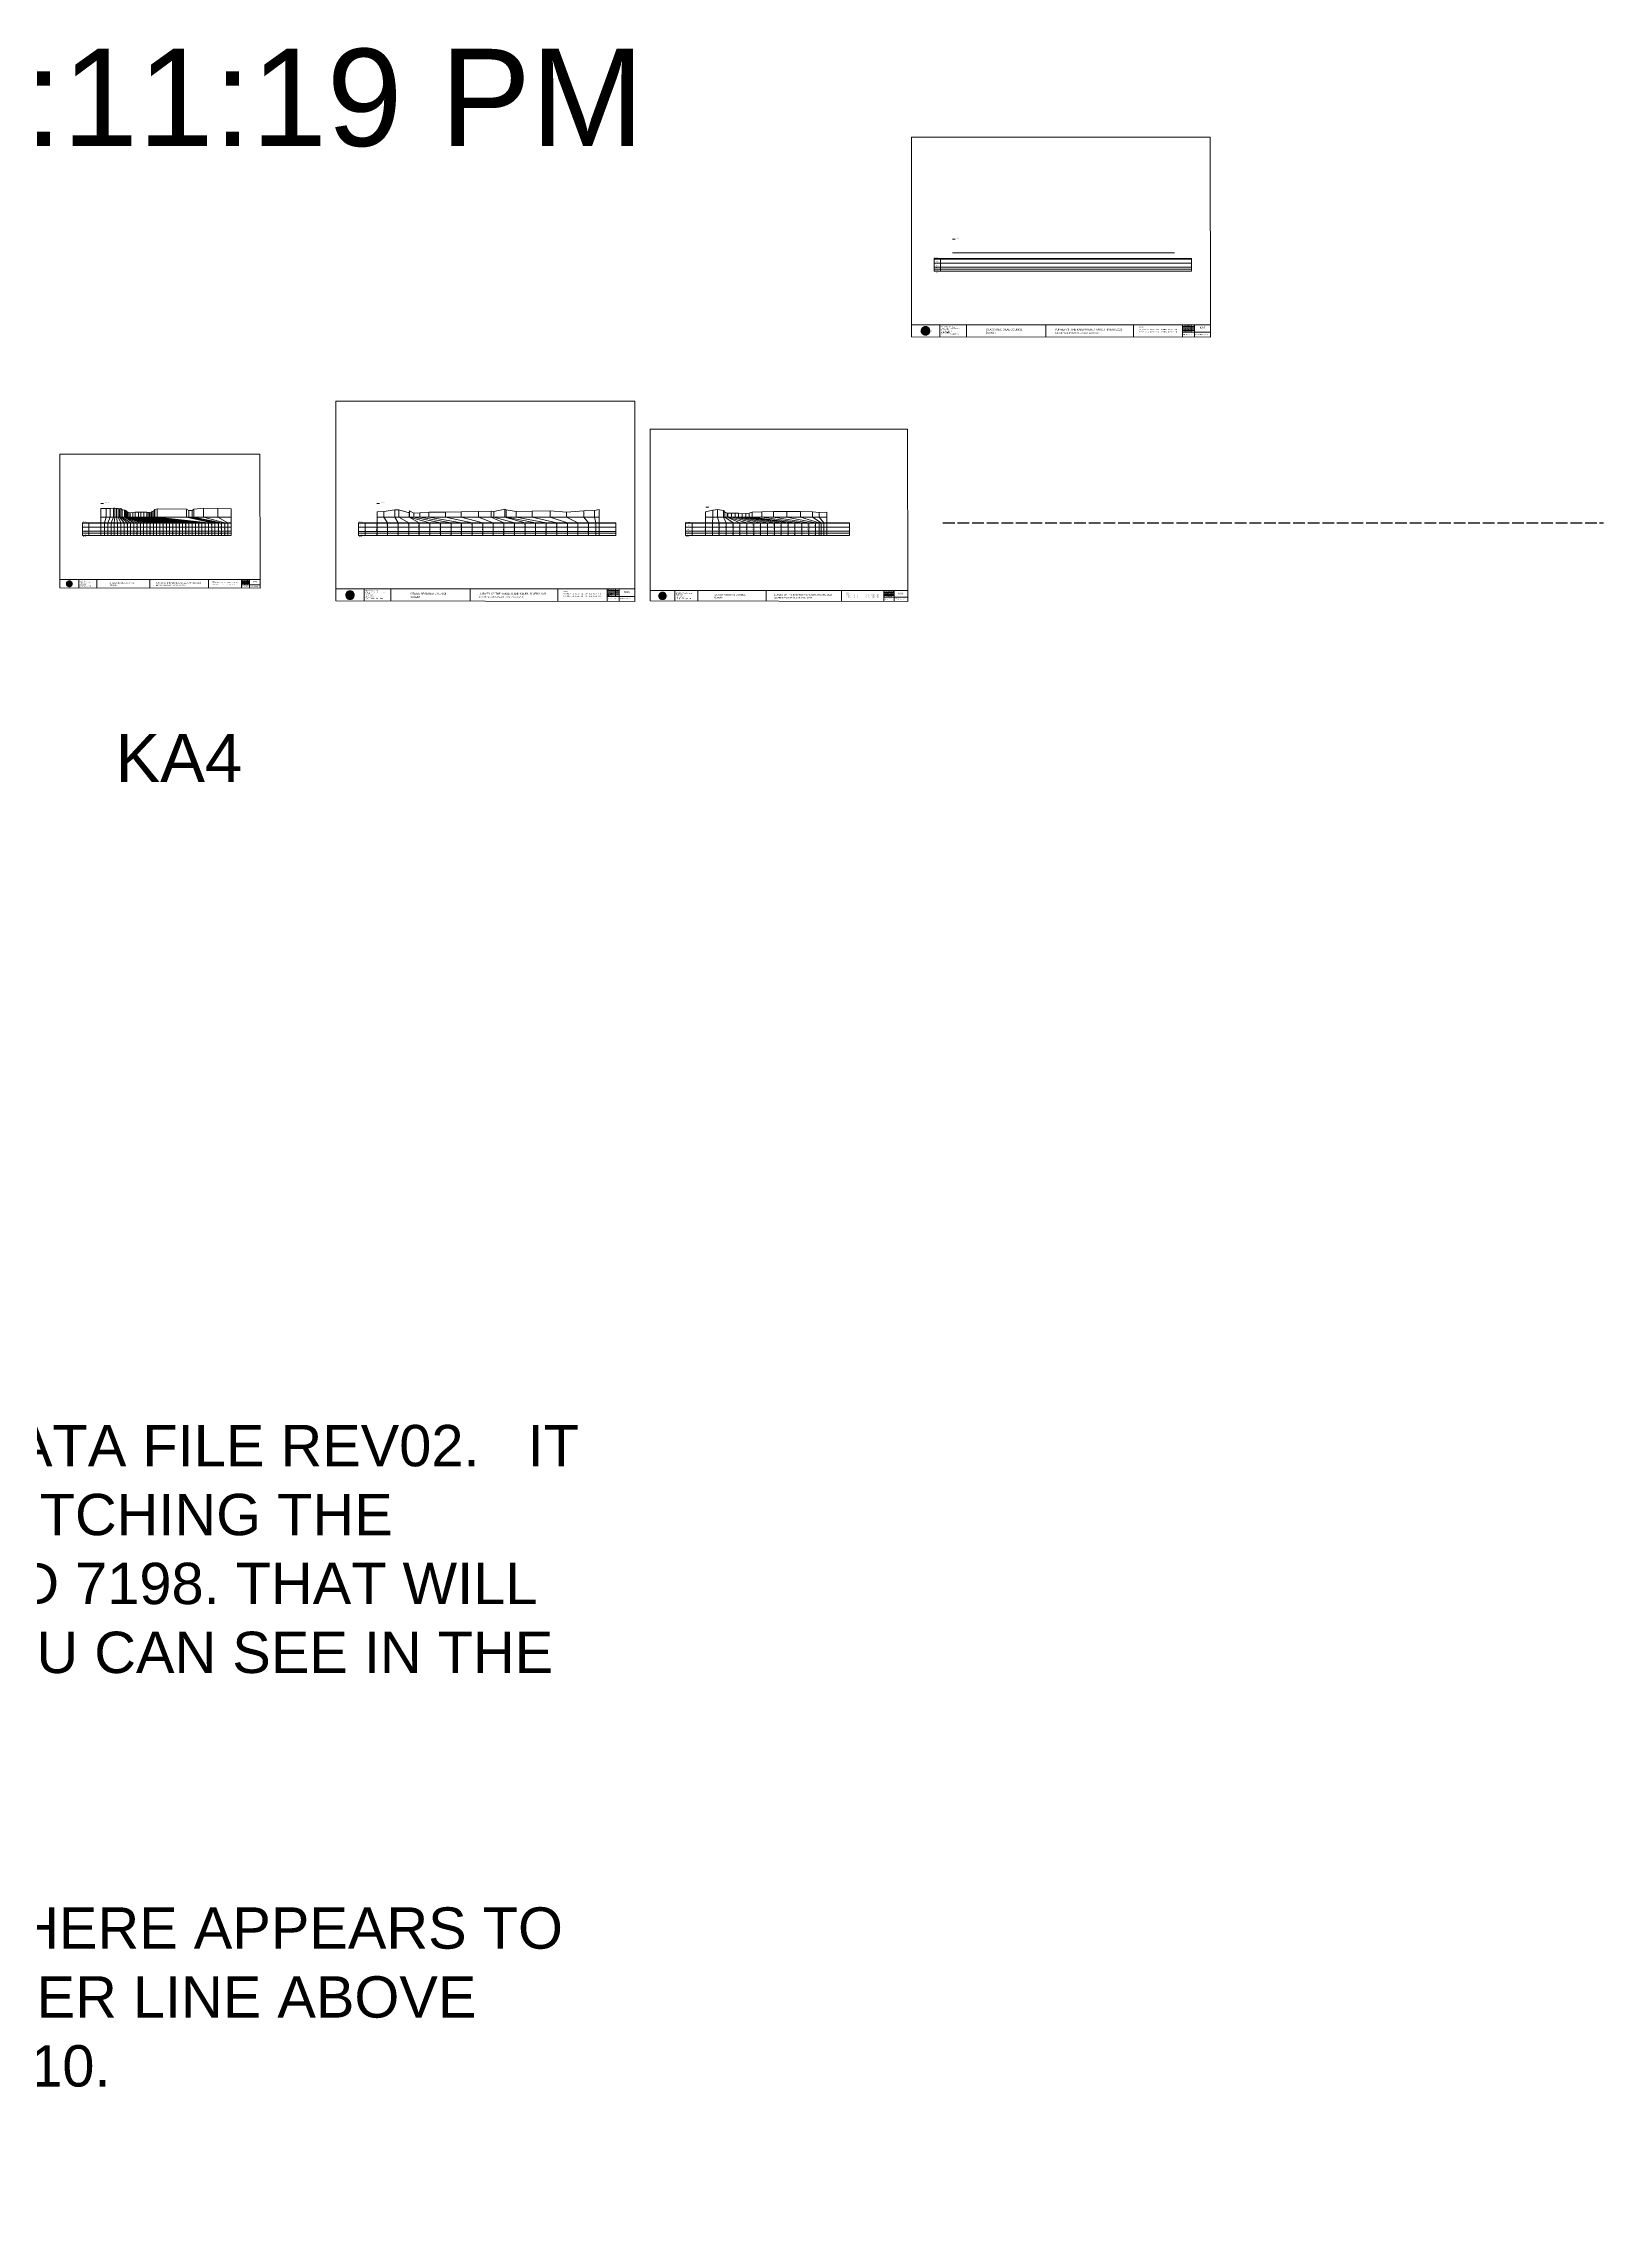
# Model space of a CAD drawing. Header units: millimetres. Extents: x -2283005 to 923180, y -1699923 to 1425285135.
# Drawn here: x -680263 to 923180, y -1699923 to 542673 of the extents above; entities that cross this region are included whole.
import ezdxf

# ---------------------------------------------------------------- set-up
doc = ezdxf.new("R2010")
doc.units = ezdxf.units.MM
doc.header["$PDMODE"] = 35
doc.header["$PDSIZE"] = 5
doc.linetypes.add('ACAD_ISO02W100', pattern=[15, 12, -3])
doc.layers.add('geo', color=7, linetype='Continuous', lineweight=0)
doc.styles.get("Standard").update_dxf_attribs({"font": 'arial.ttf'})

# ---------------------------------------------------------------- blocks, each defined once
blk = doc.blocks.new('Geomatics_Circle_SPT')
at = {"layer": 'geo', "color": 2, "linetype": 'Continuous', "lineweight": 0}
for p, q in [((-25, 5), (-5, 25)), ((0, 25), (-25, 0)), ((-25, -5), (5, 25)), ((5, -25), (-25, 5)), ((-25, 0), (0, -25)), ((-10, 23), (-23, 10)), ((10, 23), (-23, -10)), ((-23, 10), (10, -23)), ((-21, 14), (-14, 21)), ((-21, -14), (14, 21)), ((14, -21), (-21, 14)), ((0, 0), (-18, 18)), ((0, 0), (-18, -18)), ((-14, 21), (21, -14)), ((21, 14), (-14, -21)), ((23, -10), (-10, 23)), ((-10, -23), (23, 10)), ((-5, 25), (25, -5)), ((25, 5), (-5, -25)), ((25, 0), (0, 25)), ((0, 0), (18, 18)), ((0, 0), (18, -18)), ((0, -25), (25, 0)), ((5, 25), (25, 5)), ((23, 10), (10, 23)), ((14, 21), (21, 14)), ((18, 18), (18, 18)), ((-5, -25), (-25, -5)), ((-23, -10), (-10, -23)), ((-14, -21), (-21, -14)), ((-18, -18), (-18, -18)), ((25, -5), (5, -25)), ((5, -25), (5, -25)), ((10, -23), (23, -10)), ((21, -14), (14, -21)), ((18, -18), (18, -18))]:
    blk.add_line(p, q, dxfattribs=at)
at = {"layer": 'geo', "color": 1, "linetype": 'Continuous', "lineweight": 0}
for p, q in [((5, 25), (-25, 5)), ((-5, 25), (-25, -5)), ((-25, 0), (10, 23)), ((-25, 0), (-10, 23)), ((14, 21), (-25, -5)), ((-14, 21), (-25, 5)), ((21, 14), (-25, 5)), ((-21, 14), (-25, -5)), ((-25, 0), (23, 10)), ((-25, 0), (-23, 10)), ((0, 0), (-25, 5)), ((-25, 5), (-21, -14)), ((-25, 5), (-5, -25)), ((-25, 5), (14, -21)), ((-25, 5), (-25, 5)), ((0, 0), (-25, -5)), ((-23, -10), (-25, 0)), ((-10, -23), (-25, 0)), ((10, -23), (-25, 0)), ((-23, 10), (0, 25)), ((-23, -10), (0, 25)), ((-23, 10), (18, 18)), ((-23, -10), (18, 18)), ((-23, 10), (-18, 18)), ((-23, -10), (-18, 18)), ((-18, -18), (-23, 10)), ((0, -25), (-23, 10)), ((-23, 10), (18, -18)), ((-23, 10), (25, 0)), ((-23, 9), (-23, 9)), ((-23, -10), (25, 0)), ((-5, 25), (-21, 14)), ((5, 25), (-21, -14)), ((14, 21), (-21, 14)), ((-14, 21), (-21, -14)), ((0, 0), (-21, 14)), ((-21, 14), (-14, -21)), ((-21, 14), (5, -25)), ((-21, 14), (-21, 14)), ((25, 5), (-21, 14)), ((0, 0), (-21, -14)), ((-18, 18), (10, 23)), ((-18, 18), (-10, 23)), ((-18, -18), (10, 23)), ((-18, -18), (-10, 23)), ((-10, -23), (-18, 18)), ((-18, 18), (10, -23)), ((-18, 18), (23, -10)), ((-18, 18), (-18, 18)), ((-18, 18), (23, 10)), ((-18, -18), (23, 10)), ((5, 25), (-14, 21)), ((-5, 25), (-14, -21)), ((0, 0), (-14, 21)), ((-14, 21), (-5, -25)), ((-14, 21), (-14, 21)), ((25, -5), (-14, 21)), ((21, 14), (-14, 21)), ((-14, -21), (25, 5)), ((0, 0), (-14, -21)), ((-10, 23), (0, 25)), ((-10, -23), (0, 25)), ((-10, 23), (0, -25)), ((-10, 23), (18, -18)), ((-10, 23), (-10, 23)), ((-10, 23), (25, 0)), ((-10, 23), (18, 18)), ((-10, -23), (18, 18)), ((25, 0), (-10, -23)), ((0, 0), (-5, 25)), ((-5, 25), (-5, 25)), ((21, -14), (-5, 25)), ((25, 5), (-5, 25)), ((14, 21), (-5, 25)), ((-5, -25), (21, 14)), ((0, 0), (-5, -25)), ((0, 0), (5, 25)), ((0, 25), (10, -23)), ((0, 25), (0, 25)), ((0, 25), (23, -10)), ((0, 25), (23, 10)), ((0, 25), (10, 23)), ((0, -25), (10, 23)), ((0, 0), (14, 21)), ((0, 0), (21, 14)), ((23, 10), (0, -25)), ((0, 0), (25, 5)), ((0, 0), (5, -25)), ((0, 0), (14, -21)), ((0, 0), (21, -14)), ((0, 0), (25, -5)), ((14, -21), (5, 25)), ((25, -5), (5, 25)), ((21, 14), (5, 25)), ((5, 25), (5, 25)), ((5, -25), (14, 21)), ((5, -25), (25, 5)), ((9, 23), (9, 23)), ((10, 23), (18, -18)), ((10, 23), (25, 0)), ((10, 23), (18, 18)), ((18, 18), (10, -23)), ((25, 0), (10, -23)), ((21, -14), (14, 21)), ((25, 5), (14, 21)), ((14, 21), (14, 21)), ((14, -21), (21, 14)), ((18, 18), (23, -10)), ((18, 18), (23, 10)), ((18, 18), (18, 18)), ((23, 10), (18, -18)), ((25, -5), (21, 14)), ((21, 14), (21, 14)), ((21, -14), (25, 5)), ((23, 10), (25, 0)), ((23, 10), (23, 10)), ((25, 0), (23, -10)), ((25, 5), (25, 5)), ((25, 0), (25, 0)), ((-25, 0), (-25, 0)), ((-25, 0), (23, -10)), ((-25, -5), (-25, -5)), ((-25, -5), (-14, -21)), ((-25, -5), (5, -25)), ((-25, -5), (21, -14)), ((-23, -10), (-23, -10)), ((-18, -18), (-23, -10)), ((0, -25), (-23, -10)), ((18, -18), (-23, -10)), ((-21, -14), (25, -5)), ((-21, -14), (-21, -14)), ((-21, -14), (-5, -25)), ((-21, -14), (14, -21)), ((23, -10), (-18, -18)), ((-18, -18), (-18, -18)), ((-10, -23), (-18, -18)), ((10, -23), (-18, -18)), ((-14, -21), (21, -14)), ((-14, -21), (-14, -21)), ((-14, -21), (5, -25)), ((18, -18), (-10, -23)), ((0, -25), (-10, -23)), ((-9, -23), (-9, -23)), ((-5, -25), (25, -5)), ((-5, -25), (14, -21)), ((-5, -25), (-5, -25)), ((23, -10), (0, -25)), ((10, -23), (0, -25)), ((0, -25), (0, -25)), ((5, -25), (21, -14)), ((5, -25), (5, -25)), ((18, -18), (10, -23)), ((10, -23), (10, -23)), ((14, -21), (25, -5)), ((14, -21), (14, -21)), ((23, -10), (18, -18)), ((18, -18), (18, -18)), ((21, -14), (21, -14)), ((23, -9), (23, -9)), ((25, -5), (25, -5))]:
    blk.add_line(p, q, dxfattribs=at)
at = {"layer": 'geo', "color": 114, "linetype": 'Continuous', "lineweight": 0}
for p, q in [((-25, 5), (14, 21)), ((18, 18), (-25, 0)), ((-25, -5), (21, 14)), ((-14, -21), (-25, 5)), ((10, 23), (-23, 10)), ((0, 0), (-23, 10)), ((-23, 10), (-10, -23)), ((0, 0), (-23, -10)), ((-21, 14), (5, 25)), ((-5, -25), (-21, 14)), ((25, 5), (-21, -14)), ((0, 25), (-18, 18)), ((-18, 18), (0, -25)), ((-14, 21), (-5, 25)), ((5, -25), (-14, 21)), ((0, 0), (-10, 23)), ((0, 0), (-10, -23)), ((-5, 25), (14, -21)), ((18, -18), (0, 25)), ((0, 0), (10, 23)), ((0, 0), (23, 10)), ((0, 0), (10, -23)), ((0, 0), (23, -10)), ((5, 25), (21, -14)), ((23, -10), (10, 23)), ((14, 21), (25, -5)), ((25, 0), (18, 18)), ((21, 14), (25, 5)), ((-25, 0), (-18, -18)), ((-21, -14), (-25, -5)), ((-18, -18), (25, 0)), ((25, -5), (-14, -21)), ((-10, -23), (23, -10)), ((21, -14), (-5, -25)), ((0, -25), (18, -18)), ((14, -21), (5, -25))]:
    blk.add_line(p, q, dxfattribs=at)
at = {"layer": 'geo', "color": 250, "linetype": 'Continuous', "lineweight": 0}
for p, q in [((25, 5), (-25, 5)), ((-25, 5), (-25, -5)), ((0, 0), (-25, 0)), ((-23, 10), (23, 10)), ((-23, 10), (-23, 10)), ((-23, -10), (-23, 10)), ((21, 14), (-21, 14)), ((-21, 14), (-21, -14)), ((-18, 18), (18, 18)), ((-18, -18), (-18, 18)), ((-14, 21), (-14, 21)), ((14, 21), (-14, 21)), ((-14, 21), (-14, -21)), ((-10, 23), (10, 23)), ((-10, -23), (-10, 23)), ((-5, 25), (5, 25)), ((-5, 25), (-5, -25)), ((0, 0), (0, 25)), ((0, 0), (0, -25)), ((0, 0), (25, 0)), ((5, 25), (5, -25)), ((10, -23), (10, 23)), ((14, 21), (14, -21)), ((18, -18), (18, 18)), ((21, 14), (21, 14)), ((21, -14), (21, 14)), ((23, 10), (23, -10)), ((25, 5), (25, 5)), ((25, -5), (25, 5)), ((-25, -5), (25, -5)), ((23, -10), (-23, -10)), ((-21, -14), (21, -14)), ((18, -18), (-18, -18)), ((-14, -21), (14, -21)), ((10, -23), (-10, -23)), ((-5, -25), (5, -25))]:
    blk.add_line(p, q, dxfattribs=at)
blk = doc.blocks.new('GeomaticsNZ TITLE BLOCK')
at = {"color": 7, "linetype": 'Continuous', "lineweight": 0}
for p, q in [((0, 95), (0, 1579)), ((0, 1579), (2363, 1579)), ((2363, 1579), (2364, 95)), ((2364, 95), (0, 95)), ((0, 95), (0, 0)), ((0, 0), (2364, -4)), ((16, 95), (2364, 95)), ((224, 95), (224, 0)), ((2364, 95), (383, 95)), ((436, 95), (436, -1)), ((1063, 95), (1063, -2)), ((1755, 95), (1755, -3)), ((2144, 95), (2144, -3)), ((2144, 82), (2239, 82)), ((2144, 71), (2239, 71)), ((2144, 60), (2239, 60)), ((2144, 49), (2239, 49)), ((2144, 35), (2364, 35)), ((2212, 95), (2212, 36)), ((2239, 95), (2239, -3)), ((2364, -4), (2364, 95))]:
    blk.add_line(p, q, dxfattribs=at)
at = {"color": 7, "linetype": 'Continuous', "lineweight": 0, "xscale": 1.36, "yscale": 1.36, "zscale": 1.36}
blk.add_blockref('Geomatics_Circle_SPT', (112, 46), dxfattribs=at)
at = {"color": 7, "linetype": 'Continuous', "lineweight": 0}
for s, p in [('PK&RR', (2213, 85)), ('ST', (2220, 64)), ('PK', (2220, 51))]:
    blk.add_text(s, height=5, dxfattribs=at).set_placement(p)
at = {"color": 7, "linetype": 'Continuous', "lineweight": 0, "attachment_point": 1}
for s, width, heights, insert, char_height in [('{\\C256;Geomatics N.Z. LTD                   }', 125.08, [15.8], (69, 50), 7), ('{\\C256;GEOMATICS N.Z. LTD                   \\PTELEPHONE:  M 021 023 6 00 55;\\PPO BOX 2177\\PSOUTH DUNEDIN\\PDUNEDIN 9044\\PEmail: geomaticsnz@gmail.com}', 3535.73, [94.7], (234, 83), 7), ('{\\C256;OTAGO REGIONAL COUNCIL\\PDunedin}', 3535.73, [0], (589, 64), 15), ('{\\C256;SURVEY OF THE KAKANUI AND KAURU RIVERS 2021}', 3535.73, [0], (1134, 64), 15), ('{\\C256;ELEVATIONS ARE SHOWN IN LOCAL OTAGO DATUM}', 3535.73, [0], (1134, 35), 10), ('{\\C256;Surveyed by:}', 3535.73, [0], (2145, 92), 7), ('{\\C256;Checked by:}', 3535.73, [0], (2145, 59), 7), ('{\\C256;Approved by:}', 3535.73, [0], (2145, 46), 7), ('{\\C256;JOB No 0032021}', 3535.73, [0], (2145, 21), 7), ('{\\C256;Drawn by:}', 3535.73, [0], (2146, 70), 7), ('{\\C256;Drawn:16-JUNE-2021}', 3535.73, [0], (2245, 21), 7)]:
    blk.add_mtext_dynamic_manual_height_columns(s, width=width, gutter_width=159, heights=heights, dxfattribs=dict(at, insert=insert, char_height=char_height))
blk = doc.blocks.new('A$Cb97534b7')
at = {"color": 5, "linetype": 'Continuous', "lineweight": 0}
blk.add_text('Monday, 12 July 2021 1:11:19 PM', height=100000, dxfattribs=at).set_placement((0, 29400))

msp = doc.modelspace()

# ---------------------------------------------------------------- linework, layer by layer
at = {"color": 1, "linetype": 'Continuous', "lineweight": 0, "transparency": 33554687}
for p, q in [((253971, 341504), (256878, 341504)), ((-337748, 69799), (-334841, 69799)), ((505, 66073), (3412, 66073))]:
    msp.add_line(p, q, dxfattribs=at)
at = {"color": 7, "linetype": 'Continuous', "lineweight": 0, "transparency": 33554687}
for p, q in [((239412, 321706), (235203, 321703)), ((235203, 321703), (235203, 308553)), ((235203, 321143), (499783, 321143)), ((235203, 317035), (499783, 317035)), ((239412, 321706), (499783, 321706)), ((241838, 321706), (241838, 308553)), ((254215, 327554), (482436, 327554)), ((499783, 321706), (499783, 308553)), ((235203, 312818), (499783, 312818)), ((235203, 310827), (499783, 310827)), ((235203, 308553), (499783, 308553)), ((238213, 307257), (238213, 307257)), ((-352306, 50000), (-356515, 49998)), ((-356515, 49998), (-356515, 36847)), ((-356515, 49437), (-91935, 49437)), ((-356515, 45329), (-91935, 45329)), ((-352306, 50000), (-91935, 50000)), ((-349880, 50000), (-349880, 36847)), ((-337503, 61313), (-337503, 36847)), ((-337503, 55848), (-109282, 55848)), ((-337503, 50000), (-337503, 36847)), ((-330491, 61623), (-330491, 55848)), ((-330491, 55848), (-326636, 50000)), ((-326636, 50000), (-326636, 36847)), ((-319328, 63203), (-319328, 55848)), ((-319328, 55848), (-315768, 50000)), ((-315768, 50000), (-315768, 36847)), ((-315192, 63393), (-315192, 55848)), ((-315192, 55708), (-304900, 50000)), ((-304900, 50000), (-304900, 36847)), ((-304622, 60313), (-304622, 55848)), ((-304622, 55848), (-294033, 50000)), ((-304166, 62293), (-304166, 55848)), ((-304166, 55848), (-283165, 50000)), ((-299632, 59883), (-299632, 55848)), ((-299632, 55848), (-272297, 50000)), ((-294033, 50000), (-294033, 36847)), ((-293424, 60303), (-293424, 55848)), ((-293424, 55848), (-261430, 50000)), ((-284389, 60673), (-284389, 55848)), ((-284389, 55848), (-250562, 50000)), ((-283165, 50000), (-283165, 36847)), ((-272297, 50000), (-272297, 36847)), ((-267098, 60823), (-267098, 55848)), ((-267098, 55848), (-239694, 50000)), ((-261430, 50000), (-261430, 36847)), ((-251100, 61122), (-251100, 55848)), ((-251100, 55848), (-228827, 50000)), ((-250562, 50000), (-250562, 36847)), ((-239694, 50000), (-239694, 36847)), ((-233244, 61623), (-233244, 55848)), ((-233244, 55848), (-217959, 50000)), ((-228827, 50000), (-228827, 36847)), ((-220188, 61782), (-220188, 55848)), ((-220188, 55848), (-207091, 50000)), ((-217959, 50000), (-217959, 36847)), ((-217304, 61612), (-217304, 55848)), ((-217304, 55848), (-196224, 50000)), ((-207091, 50000), (-207091, 36847)), ((-206265, 63812), (-206265, 55848)), ((-206265, 55848), (-185356, 50000)), ((-204830, 63382), (-204830, 55848)), ((-204830, 55848), (-174488, 50000)), ((-196224, 50000), (-196224, 36847)), ((-194374, 61602), (-194374, 55848)), ((-194374, 55848), (-163621, 50000)), ((-185356, 50000), (-185356, 36847)), ((-177872, 61812), (-177872, 55848)), ((-177872, 55848), (-152753, 50000)), ((-174488, 50000), (-174488, 36847)), ((-163621, 50000), (-163621, 36847)), ((-159512, 62341), (-159512, 55848)), ((-159512, 55848), (-141885, 50000)), ((-152753, 50000), (-152753, 36847)), ((-142753, 60941), (-142753, 55848)), ((-142753, 55848), (-131017, 50000)), ((-141885, 50000), (-141885, 36847)), ((-131017, 50000), (-131017, 36847)), ((-124857, 62301), (-124857, 55848)), ((-124857, 55848), (-120150, 50000)), ((-120150, 50000), (-120150, 36847)), ((-114029, 62631), (-114029, 55848)), ((-114029, 55848), (-112638, 50000)), ((-112638, 50000), (-112638, 36847)), ((-91935, 50000), (-91935, 36847)), ((-16067, 50002), (-20276, 50000)), ((-20276, 50000), (-20276, 36849)), ((-20276, 49409), (148100, 49409)), ((-20276, 45331), (148100, 45331)), ((-16067, 50002), (148100, 50002)), ((-13641, 50002), (-13641, 36849)), ((231, 55837), (124968, 55837)), ((244304, 50002), (244304, 50000)), ((-356515, 41113), (-91935, 41113)), ((-356515, 39122), (-91935, 39122)), ((-356515, 36847), (-91935, 36847)), ((-353506, 35551), (-353506, 35551)), ((-20276, 41266), (148100, 41266)), ((-20276, 39124), (148100, 39124)), ((-20276, 36849), (148100, 36849)), ((-17266, 35554), (-17266, 35554))]:
    msp.add_line(p, q, dxfattribs=at)
at = {"color": 1, "linetype": 'Continuous', "lineweight": 0}
msp.add_line((-621488, 69799), (-618581, 69799), dxfattribs=at)
at = {"linetype": 'Continuous', "lineweight": 0}
for p, q in [((-636047, 50000), (-640256, 49998)), ((-640256, 49437), (-487493, 49437)), ((-636047, 50000), (-597445, 50000)), ((-615951, 55848), (-617523, 50000)), ((-611789, 55848), (-614145, 50000)), ((-608531, 55848), (-610730, 50000)), ((-607140, 55848), (-607580, 50000)), ((-605206, 55848), (-604163, 50000)), ((-603501, 55848), (-600823, 50000)), ((-602413, 55848), (-597445, 50000)), ((-600775, 55848), (-594086, 50000)), ((-599404, 55848), (-590856, 50000)), ((-597445, 50000), (-487493, 50000)), ((-597295, 55848), (-587481, 50000)), ((-596560, 55848), (-584177, 50000)), ((-595537, 55848), (-580816, 50000)), ((-595216, 55848), (-577550, 50000)), ((-594584, 55848), (-574151, 50000)), ((-594299, 55848), (-570795, 50000)), ((-594114, 55848), (-567412, 50003)), ((-593976, 55848), (-564130, 50000)), ((-560798, 50000), (-592805, 55848)), ((-591185, 55848), (-557466, 50000)), ((-588655, 55848), (-554099, 50000)), ((-550835, 50000), (-586112, 55848)), ((-586112, 55848), (-582568, 55848)), ((-582568, 55848), (-547522, 50000)), ((-580344, 55848), (-544134, 50000)), ((-577126, 55848), (-540745, 50000)), ((-537387, 50000), (-574320, 55848)), ((-572903, 55848), (-534235, 50000)), ((-571499, 55848), (-530823, 50000)), ((-570169, 55848), (-527521, 50000)), ((-569098, 55848), (-524206, 50000)), ((-568611, 55848), (-520866, 50000)), ((-567072, 55848), (-517486, 50000)), ((-514209, 50000), (-565789, 55848)), ((-563660, 55848), (-510933, 50000)), ((-533310, 55848), (-507373, 50000)), ((-530850, 55848), (-504101, 50000)), ((-527495, 55848), (-500404, 50000)), ((-525746, 55848), (-497487, 50000)), ((-516035, 55848), (-494009, 50000)), ((-501247, 55848), (-490833, 50000)), ((-487493, 41110), (-487493, 49235))]:
    msp.add_line(p, q, dxfattribs=at)
at = {"color": 7, "linetype": 'Continuous', "lineweight": 0}
for p, q in [((-640256, 49998), (-640256, 36847)), ((-640256, 45329), (-487493, 45329)), ((-633621, 50000), (-633621, 36847)), ((-621488, 64536), (-621488, 36847)), ((-621488, 55848), (-487493, 55848)), ((-617523, 36961), (-617523, 50000)), ((-615951, 64546), (-615951, 55848)), ((-614145, 36847), (-614145, 50000)), ((-611789, 64646), (-611789, 55848)), ((-610730, 36847), (-610730, 50000)), ((-608531, 64786), (-608531, 55848)), ((-607580, 36961), (-607580, 50000)), ((-607140, 64766), (-607140, 55848)), ((-605206, 64756), (-605206, 55848)), ((-604163, 36847), (-604163, 50000)), ((-603501, 64646), (-603501, 55848)), ((-602413, 64426), (-602413, 55848)), ((-600823, 36847), (-600823, 50000)), ((-600775, 64586), (-600775, 55848)), ((-599404, 63306), (-599404, 55848)), ((-597445, 36847), (-597445, 50000)), ((-597295, 62957), (-597295, 55848)), ((-596560, 63027), (-596560, 55848)), ((-595537, 62577), (-595537, 55848)), ((-595216, 61297), (-595216, 55848)), ((-594584, 61447), (-594584, 55848)), ((-594299, 61587), (-594299, 55848)), ((-594114, 60537), (-594114, 55848)), ((-594086, 36847), (-594086, 50000)), ((-593976, 61107), (-593976, 55848)), ((-592805, 60387), (-592805, 55848)), ((-591185, 60317), (-591185, 55848)), ((-590856, 36847), (-590856, 50000)), ((-588655, 60467), (-588655, 55848)), ((-587481, 36847), (-587481, 50000)), ((-586112, 60707), (-586112, 55848)), ((-584177, 36961), (-584177, 50000)), ((-582568, 60817), (-582568, 55848)), ((-580816, 36847), (-580816, 50000)), ((-580344, 60857), (-580344, 55848)), ((-577550, 36961), (-577550, 50000)), ((-577126, 60887), (-577126, 55848)), ((-574320, 60877), (-574320, 55848)), ((-574151, 36847), (-574151, 50000)), ((-572903, 60617), (-572903, 55848)), ((-571499, 60357), (-571499, 55848)), ((-570795, 50098), (-570795, 50100)), ((-570795, 36847), (-570795, 50000)), ((-570169, 60187), (-570169, 55848)), ((-569098, 61097), (-569098, 55848)), ((-568611, 61387), (-568611, 55848)), ((-567412, 36847), (-567412, 50003)), ((-567072, 62247), (-567072, 55848)), ((-565789, 63617), (-565789, 55848)), ((-564130, 36847), (-564130, 50000)), ((-563660, 64107), (-563660, 55848)), ((-560798, 36847), (-560798, 50000)), ((-557466, 36847), (-557466, 50000)), ((-554099, 36847), (-554099, 50000)), ((-550835, 36847), (-550835, 50000)), ((-547522, 36847), (-547522, 50000)), ((-544134, 36847), (-544134, 50000)), ((-540745, 36847), (-540745, 50000)), ((-537387, 36847), (-537387, 50000)), ((-534235, 36847), (-534235, 50000)), ((-533310, 63867), (-533310, 55848)), ((-530850, 62677), (-530850, 55848)), ((-530823, 36847), (-530823, 50000)), ((-527521, 36847), (-527521, 50000)), ((-527495, 62537), (-527495, 55848)), ((-525746, 63837), (-525746, 55848)), ((-524206, 36847), (-524206, 50000)), ((-520866, 45117), (-522597, 45475)), ((-520866, 36847), (-520866, 50000)), ((-517486, 36847), (-517486, 50000)), ((-516035, 64897), (-516035, 55848)), ((-514209, 36847), (-514209, 50000)), ((-510933, 36847), (-510933, 50000)), ((-507373, 36847), (-507373, 50000)), ((-504101, 36847), (-504101, 50000)), ((-501247, 64527), (-501247, 55848)), ((-500404, 36847), (-500404, 50000)), ((-497487, 36847), (-497487, 50000)), ((-494009, 36847), (-494009, 50000)), ((-490833, 36847), (-490833, 50000)), ((-487493, 64378), (-487493, 49235)), ((231, 61118), (231, 50002)), ((232, 50002), (232, 36849)), ((7301, 50002), (7301, 36849)), ((14370, 50002), (14370, 36849)), ((21440, 50002), (21440, 36849)), ((28509, 50002), (28509, 36849)), ((35579, 50002), (35579, 36849)), ((42648, 50002), (42648, 36849)), ((49717, 50002), (49717, 36849)), ((56787, 50002), (56787, 36849)), ((63856, 50002), (63856, 36849)), ((70926, 50002), (70926, 36849)), ((77995, 50002), (77995, 36849)), ((85064, 50002), (85064, 36849)), ((92134, 50002), (92134, 36849)), ((97883, 61516), (97883, 55837)), ((97883, 55837), (117106, 50002)), ((99203, 50002), (99203, 36849)), ((106273, 50002), (106273, 36849)), ((113342, 50002), (113342, 36849)), ((117106, 50002), (117106, 36849)), ((124968, 60786), (124968, 55837)), ((124968, 55837), (124968, 50002)), ((124968, 50002), (124968, 36849)), ((148100, 50002), (148100, 36849)), ((-640256, 41301), (-487493, 41301)), ((-640256, 39122), (-487493, 39122)), ((-640256, 36847), (-487493, 36847)), ((-637246, 35551), (-637246, 35551)), ((-487493, 41110), (-487493, 36847))]:
    msp.add_line(p, q, dxfattribs=at)
at = {"linetype": 'ACAD_ISO02W100', "ltscale": 1000}
msp.add_line((244304, 50000), (923180, 50000), dxfattribs=at)
at = {"color": 1, "linetype": 'Continuous', "lineweight": 0}
msp.add_lwpolyline([(-621488, 64536), (-615951, 64546), (-611789, 64646), (-608531, 64786), (-607140, 64786), (-605206, 64756), (-603501, 64646), (-602413, 64426), (-600775, 64586), (-599404, 63306), (-597295, 62957), (-596560, 63027), (-595537, 62577), (-595216, 61297), (-594584, 61447), (-594299, 61587), (-594114, 60537), (-593976, 61107), (-592805, 60387), (-591185, 60317), (-588655, 60467), (-586112, 60707), (-582568, 60817), (-580344, 60857), (-577126, 60887), (-574320, 60877), (-572903, 60617), (-571499, 60357), (-570169, 60187), (-569098, 61097), (-568611, 61387), (-567072, 62247), (-565789, 63617), (-563660, 64107), (-533310, 63867), (-530850, 62677), (-527495, 62537), (-525746, 63837), (-516035, 64897), (-501247, 64527), (-487493, 64378)], dxfattribs=at)
at = {"linetype": 'Continuous', "lineweight": 0}
msp.add_lwpolyline([(-591185, 60317), (-591185, 55848)], dxfattribs=at)
at = {"color": 1, "linetype": 'Continuous', "lineweight": 0, "transparency": 33554687}
msp.add_lwpolyline([(-337503, 61313), (-330491, 61623), (-319328, 63203), (-315192, 63393), (-304622, 60313), (-304166, 62293), (-299632, 59883), (-293424, 60303), (-284389, 60673), (-267098, 60823), (-251100, 61122), (-233244, 61612), (-220188, 61782), (-217304, 61612), (-206265, 63812), (-204830, 63382), (-194374, 61602), (-177872, 61812), (-159512, 62341), (-142753, 60941), (-124857, 62301), (-114029, 62631), (-109282, 63451)], dxfattribs=at)
at = {"color": 7, "linetype": 'Continuous', "lineweight": 0, "transparency": 33554687}
msp.add_lwpolyline([(-109282, 63451), (-109282, 55848), (-109282, 36847)], dxfattribs=at)
at = {"color": 1, "lineweight": 0}
msp.add_lwpolyline([(124968, 60786), (117079, 60626), (110105, 61016), (97883, 61516), (83666, 61516), (69894, 61447), (58019, 61287), (48284, 60847), (45025, 59697), (41505, 59347), (37741, 59207), (34084, 59688), (30759, 59838), (26843, 59798), (23191, 59668), (22502, 59828), (20101, 60668), (18550, 62628), (18550, 62628), (12632, 63518), (7734, 62728), (231, 61118)], dxfattribs=at)
at = {"color": 7, "linetype": 'Continuous', "lineweight": 0}
for points in [[(7734, 62728), (7734, 55837), (7301, 50002)], [(12632, 63518), (12632, 55837), (14370, 50002)], [(18550, 62628), (18550, 55837), (21440, 50002)], [(20101, 60668), (20101, 55837), (28509, 50002)], [(22502, 59828), (22502, 55837), (35579, 50000)], [(23191, 59668), (23191, 55837), (42648, 50002)], [(26843, 59798), (26843, 55837), (49717, 50002)], [(30759, 59838), (30759, 55837), (56787, 50002)], [(34084, 59688), (34084, 55837), (63856, 50002)], [(37741, 59207), (37741, 55837), (70926, 50002)], [(41505, 59347), (41505, 55837), (77995, 50000)], [(45025, 59697), (45025, 55837), (85064, 50002)], [(48284, 60847), (48284, 55837), (92134, 50000)], [(58019, 61287), (58019, 55837), (99203, 50002)], [(69894, 61447), (69894, 55837), (106273, 50000)], [(83666, 61477), (83666, 55837), (113342, 50000)], [(110105, 61016), (110105, 55837)], [(110105, 55837), (119225, 50000), (119225, 36849)], [(117079, 60626), (117079, 55837), (121959, 50000), (121959, 36849)]]:
    msp.add_lwpolyline(points, dxfattribs=at)
for p in [(-621488, 64536), (-615951, 64546), (-611789, 64646), (-608531, 64786), (-607140, 64766), (-605206, 64756), (-603501, 64646), (-602413, 64426), (-600775, 64586), (-599404, 63306), (-597295, 62957), (-596560, 63027), (-595537, 62577), (-595216, 61297), (-594584, 61447), (-594299, 61587), (-594114, 60537), (-593976, 61107), (-591185, 60317), (-588655, 60467), (-586112, 60707), (-582568, 60817), (-580344, 60857), (-577126, 60887), (-574320, 60877), (-572903, 60617), (-571499, 60357), (-570169, 60187), (-569098, 61097), (-568611, 61387), (-567072, 62247), (-565789, 63617), (-563660, 64107), (-533310, 63867), (-530850, 62677), (-527495, 62537), (-525746, 63837), (-516035, 64897), (-501247, 64527), (-487493, 64378), (-20276, 50000)]:
    msp.add_point(p, dxfattribs=at)
at = {"color": 244, "linetype": 'Continuous', "lineweight": 0, "true_color": 0x991b1e}
msp.add_point((-592805, 60387), dxfattribs=at)
at = {"color": 7, "linetype": 'Continuous', "lineweight": 0, "transparency": 33554687}
for p in [(-337503, 61313), (-330491, 61623), (-319328, 63203), (-315192, 63393), (-304622, 60313), (-304166, 62293), (-299632, 59883), (-293424, 60303), (-284389, 60673), (-267098, 60823), (-251100, 61122), (-233244, 61612), (-220188, 61782), (-217304, 61612), (-206265, 63812), (-204830, 63382), (-194374, 61602), (-177872, 61812), (-159512, 62341), (-142753, 60941), (-124857, 62301), (-114029, 62631), (-109282, 63451)]:
    msp.add_point(p, dxfattribs=at)
for p in [(231, 61118), (7734, 62728), (12632, 63518), (18550, 62628), (20101, 60668), (22502, 59828), (23191, 59668), (26843, 59798), (30759, 59838), (34084, 59688), (37741, 59207), (41505, 59347), (45025, 59697), (48284, 60847), (58019, 61287), (69894, 61447), (83666, 61477), (97883, 61516), (110105, 61016), (117079, 60626), (124968, 60786)]:
    msp.add_point(p)

# ---------------------------------------------------------------- block references
msp.add_blockref('A$Cb97534b7', (-2182939, 407950))
at = {"color": 7, "linetype": 'Continuous', "lineweight": 0}
for p, xscale, yscale, zscale in [((211835, 241274), 130.037656131007, 130.037656131007, 130.037656131007), ((-379883, -30432), 130.037656131007, 130.037656131007, 130.037656131007), ((-56562, -30443), 111.9360201694633, 111.9360201694633, 111.9360201694633), ((-663624, -16826), 87.0569616336934, 87.0569616336934, 87.0569616336934)]:
    msp.add_blockref('GeomaticsNZ TITLE BLOCK', p, dxfattribs=dict(at, xscale=xscale, yscale=yscale, zscale=zscale))

# ---------------------------------------------------------------- texts
at = {"color": 7, "linetype": 'Continuous', "lineweight": 0, "transparency": 33554687}
for s, height, p in [('Ground Level', 473.07, (258163, 341811)), ('DATUM 50.00', 473.07, (235136, 322160)), ('Easting', 473.1, (236578, 314778)), ('Northing', 473.1, (236647, 318638)), ('Section KA5', 473.07, (235136, 307508)), ('Ground Level', 473.07, (236595, 311989)), ('Chainage', 473.1, (236598, 309665)), ('Ground Level', 473.07, (-333555, 70105)), ('DATUM 50.00', 473.07, (-356582, 50454)), ('Northing', 473.1, (-355071, 46932)), ('DATUM 50.00', 473.07, (-20343, 50129)), ('Northing', 473.1, (-18832, 46606)), ('Ground Level', 473.07, (4697, 66052)), ('Section KA5', 473.07, (-356582, 35802)), ('Ground Level', 473.07, (-355123, 40283)), ('Chainage', 473.1, (-355121, 37959)), ('Easting', 473.1, (-355140, 43073)), ('Section KA6', 473.07, (-20343, 35477)), ('Ground Level', 473.07, (-18884, 39958)), ('Chainage', 473.1, (-18882, 37634)), ('Easting', 473.1, (-18901, 42747))]:
    msp.add_text(s, height=height, dxfattribs=at).set_placement(p)
at = {"color": 7, "linetype": 'Continuous', "lineweight": 0}
for s, height, p in [('A1 HORIZONTAL SCALE  1:400      VERTICAL SCALE   1:400 ', 1005.54, (445598, 248102)), ('A3 HORIZONTAL SCALE  1:800      VERTICAL SCALE   1:800', 1005.54, (445598, 245778)), ('SCALE :  ', 1005.5, (445551, 250426)), ('KA5', 2154.7, (508267, 249477)), ('Ground Level', 473.07, (-617296, 70105)), ('DATUM 50.00', 473.07, (-640323, 50454)), ('Northing', 473.1, (-638812, 46932)), ('Section KA4', 473.07, (-640323, 35802)), ('Ground Level', 473.07, (-638864, 40283)), ('Chainage', 473.1, (-638862, 37959)), ('Easting', 473.1, (-638881, 43073)), ('A1 HORIZONTAL SCALE  1:400      VERTICAL SCALE   1:400 ', 673.19, (-507126, -12147)), ('A3 HORIZONTAL SCALE  1:800      VERTICAL SCALE   1:800', 673.19, (-507126, -13703)), ('SCALE :  ', 673.2, (-507157, -10591)), ('KA4', 1442.5, (-465170, -11226)), ('SCALE :  ', 1005.5, (-146167, -21280)), ('KA5', 2154.7, (-83452, -22228)), ('SCALE :  ', 865.6, (144620, -22847)), ('KA6', 1854.8, (198605, -23664)), ('A1 HORIZONTAL SCALE  1:400      VERTICAL SCALE   1:400 ', 1005.54, (-146121, -23604)), ('A3 HORIZONTAL SCALE  1:800      VERTICAL SCALE   1:800', 1005.54, (-146121, -25927)), ('A1 HORIZONTAL SCALE  1:400      VERTICAL SCALE   1:400 ', 865.57, (144660, -24847)), ('A3 HORIZONTAL SCALE  1:800      VERTICAL SCALE   1:800', 865.57, (144660, -26848)), ('KA4', 49394.5, (-606458, -216545))]:
    msp.add_text(s, height=height, dxfattribs=at).set_placement(p)
for s, p in [('0.85    64.54  1425285.13  5007320.54', (-621569, 37387)), ('6.39    64.55  1425283.62  5007315.21', (-617652, 37390)), ('10.55   64.65  1425282.40  5007311.23', (-614317, 37340)), ('13.81   64.79  1425281.60  5007308.07', (-610983, 37340)), ('15.20   64.77  1425281.19  5007306.74', (-607649, 37340)), ('17.13   64.76  1425280.46  5007304.94', (-604314, 37340)), ('18.84   64.65  1425279.99  5007303.30', (-600980, 37340)), ('19.93   64.43  1425279.64  5007302.27', (-597645, 37340)), ('21.56   64.59  1425279.04  5007300.74', (-594311, 37396)), ('22.93   63.31  1425278.80  5007299.38', (-590977, 37396)), ('25.04   62.96  1425278.36  5007297.31', (-587642, 37396)), ('25.78   63.03  1425278.17  5007296.60', (-584308, 37396)), ('26.80   62.58  1425277.98  5007295.59', (-580973, 37396)), ('27.12   61.30  1425278.18  5007295.20', (-577639, 37396)), ('27.75   61.45  1425277.56  5007294.72', (-574305, 37396)), ('28.04   61.59  1425277.40  5007294.47', (-570971, 37396)), ('28.22   60.54  1425277.29  5007294.31', (-567637, 37396)), ('28.36   61.11  1425277.31  5007294.16', (-564303, 37396)), ('29.53   60.39  1425277.31  5007292.94', (-560968, 37396)), ('31.15   60.32  1425276.63  5007291.45', (-557634, 37387)), ('33.68   60.47  1425275.96  5007289.01', (-554299, 37387)), ('36.23   60.71  1425275.21  5007286.58', (-550965, 37387)), ('39.77   60.82  1425274.28  5007283.16', (-547631, 37387)), ('41.99   60.86  1425273.57  5007281.05', (-544296, 37408)), ('45.21   60.89  1425272.57  5007277.99', (-540962, 37408)), ('48.02   60.88  1425271.84  5007275.28', (-537628, 37408)), ('49.44   60.62  1425271.58  5007273.88', (-534294, 37408)), ('50.84   60.36  1425270.99  5007272.59', (-530959, 37387)), ('52.17   60.19  1425270.26  5007271.42', (-527625, 37387)), ('53.24   61.10  1425269.26  5007270.61', (-524291, 37387)), ('53.73   61.39  1425269.74  5007269.95', (-520957, 37387)), ('55.27   62.25  1425280.82  5007266.26', (-517622, 37387)), ('56.55   63.62  1425266.61  5007268.01', (-514288, 37387)), ('58.68   64.11  1425267.11  5007265.59', (-510954, 37387)), ('89.03   63.87  1425250.82  5007239.31', (-507620, 37388)), ('91.49   62.68  1425259.87  5007233.49', (-504285, 37387)), ('94.84   62.54  1425249.65  5007233.50', (-500951, 37387)), ('96.59   63.84  1425257.93  5007228.74', (-497616, 37387)), ('106.30  64.90  1425255.27  5007219.40', (-494282, 37340)), ('121.09  64.53  1425250.77  5007205.31', (-490948, 37340)), ('134.85  64.38  1425247.72  5007191.87', (-487613, 37340)), ('0.23    61.12  1425961.33  5007241.44', (-161, 37148)), ('7.73    62.73  1425955.38  5007236.72', (6906, 37144)), ('12.63   63.52  1425951.37  5007233.89', (13973, 37101)), ('18.55   62.63  1425946.79  5007230.14', (21039, 37101)), ('20.10   60.67  1425945.27  5007229.57', (28106, 37157)), ('22.50   59.83  1425943.38  5007228.09', (35172, 37157)), ('23.19   59.67  1425942.61  5007227.97', (42239, 37157)), ('26.84   59.80  1425939.60  5007225.90', (49305, 37157)), ('30.76   59.84  1425936.54  5007223.45', (56372, 37148)), ('34.08   59.69  1425933.95  5007221.36', (63438, 37148)), ('37.74   59.21  1425930.91  5007219.32', (70505, 37148)), ('41.50   59.35  1425927.93  5007217.02', (77571, 37168)), ('45.02   59.70  1425925.09  5007214.94', (84638, 37168)), ('48.28   60.85  1425922.59  5007212.84', (91704, 37168)), ('58.02   61.29  1425914.69  5007207.15', (98770, 37148)), ('69.89   61.45  1425905.03  5007200.24', (105837, 37151)), ('83.67   61.48  1425893.98  5007192.02', (112903, 37149)), ('97.88   61.52  1425882.65  5007183.43', (117053, 37148)), ('110.11  61.02  1425872.84  5007176.14', (119195, 37021)), ('117.08  60.63  1425867.31  5007171.89', (121817, 37021)), ('124.97  60.79  1425861.07  5007167.06', (124968, 37021))]:
    msp.add_text(s, height=500, rotation=90, dxfattribs=at).set_placement(p)
at = {"color": 7, "linetype": 'Continuous', "lineweight": 0, "transparency": 33554687}
for s, p in [('0.46    61.31  1425882.78  5007308.59', (-337957, 37441)), ('7.47    61.62  1425877.95  5007303.50', (-327079, 37437)), ('18.64   63.20  1425871.02  5007294.72', (-316202, 37396)), ('22.77   63.39  1425868.11  5007291.77', (-305324, 37449)), ('33.34   60.31  1425860.17  5007284.71', (-294447, 37440)), ('33.80   62.29  1425857.61  5007286.73', (-283569, 37440)), ('38.33   59.88  1425857.37  5007280.50', (-272691, 37440)), ('44.54   60.30  1425853.30  5007275.81', (-261814, 37460)), ('53.58   60.67  1425847.25  5007269.10', (-250936, 37441)), ('70.87   60.82  1425835.77  5007256.17', (-240058, 37437)), ('86.86   61.12  1425824.91  5007244.42', (-229181, 37441)), ('104.72  61.61  1425813.04  5007231.08', (-218303, 37396)), ('117.78  61.78  1425804.28  5007221.40', (-207426, 37396)), ('120.66  61.61  1425802.38  5007219.23', (-196548, 37396)), ('131.70  63.81  1425796.74  5007209.48', (-185671, 37396)), ('133.13  63.38  1425799.83  5007205.03', (-174793, 37396)), ('143.59  61.60  1425787.65  5007201.64', (-163915, 37396)), ('160.09  61.81  1425776.18  5007189.76', (-153038, 37396)), ('178.45  62.34  1425761.98  5007177.86', (-142160, 37396)), ('195.21  60.94  1425750.89  5007165.29', (-131283, 37396)), ('213.11  62.30  1425740.63  5007150.43', (-120406, 37449)), ('223.94  62.63  1425733.21  5007142.54', (-113303, 37449)), ('228.68  63.45  1425730.07  5007138.98', (-109347, 37449))]:
    msp.add_text(s, height=473.07, rotation=90, dxfattribs=at).set_placement(p)
at = {"color": 2, "true_color": 0xf1eb1f, "insert": (-1585129, -594315), "char_height": 42515.204, "width": 1518313.26, "attachment_point": 1}
msp.add_mtext('HI STEVE,\\P\\PREVISION TO KA1.\\P\\PI AM ATTACHING A REVISED DATA FILE REV02.   IT IS SIMPLY A QUESTION OF SWITCHING THE CHANGE ON POINTS 80050 AND 7198. THAT WILL TAKE OUT THE SPIKE THAT YOU CAN SEE IN THE PLOT.\\P\\P\\PALSO A VERY MINOR THING: THERE APPEARS TO BE A LITTLE TAG ON THE LEADER LINE ABOVE GROUND LEVEL CHAINAGE 76.10.\\P\\PPETER.', dxfattribs=at)

doc.saveas('drawing.dxf')
